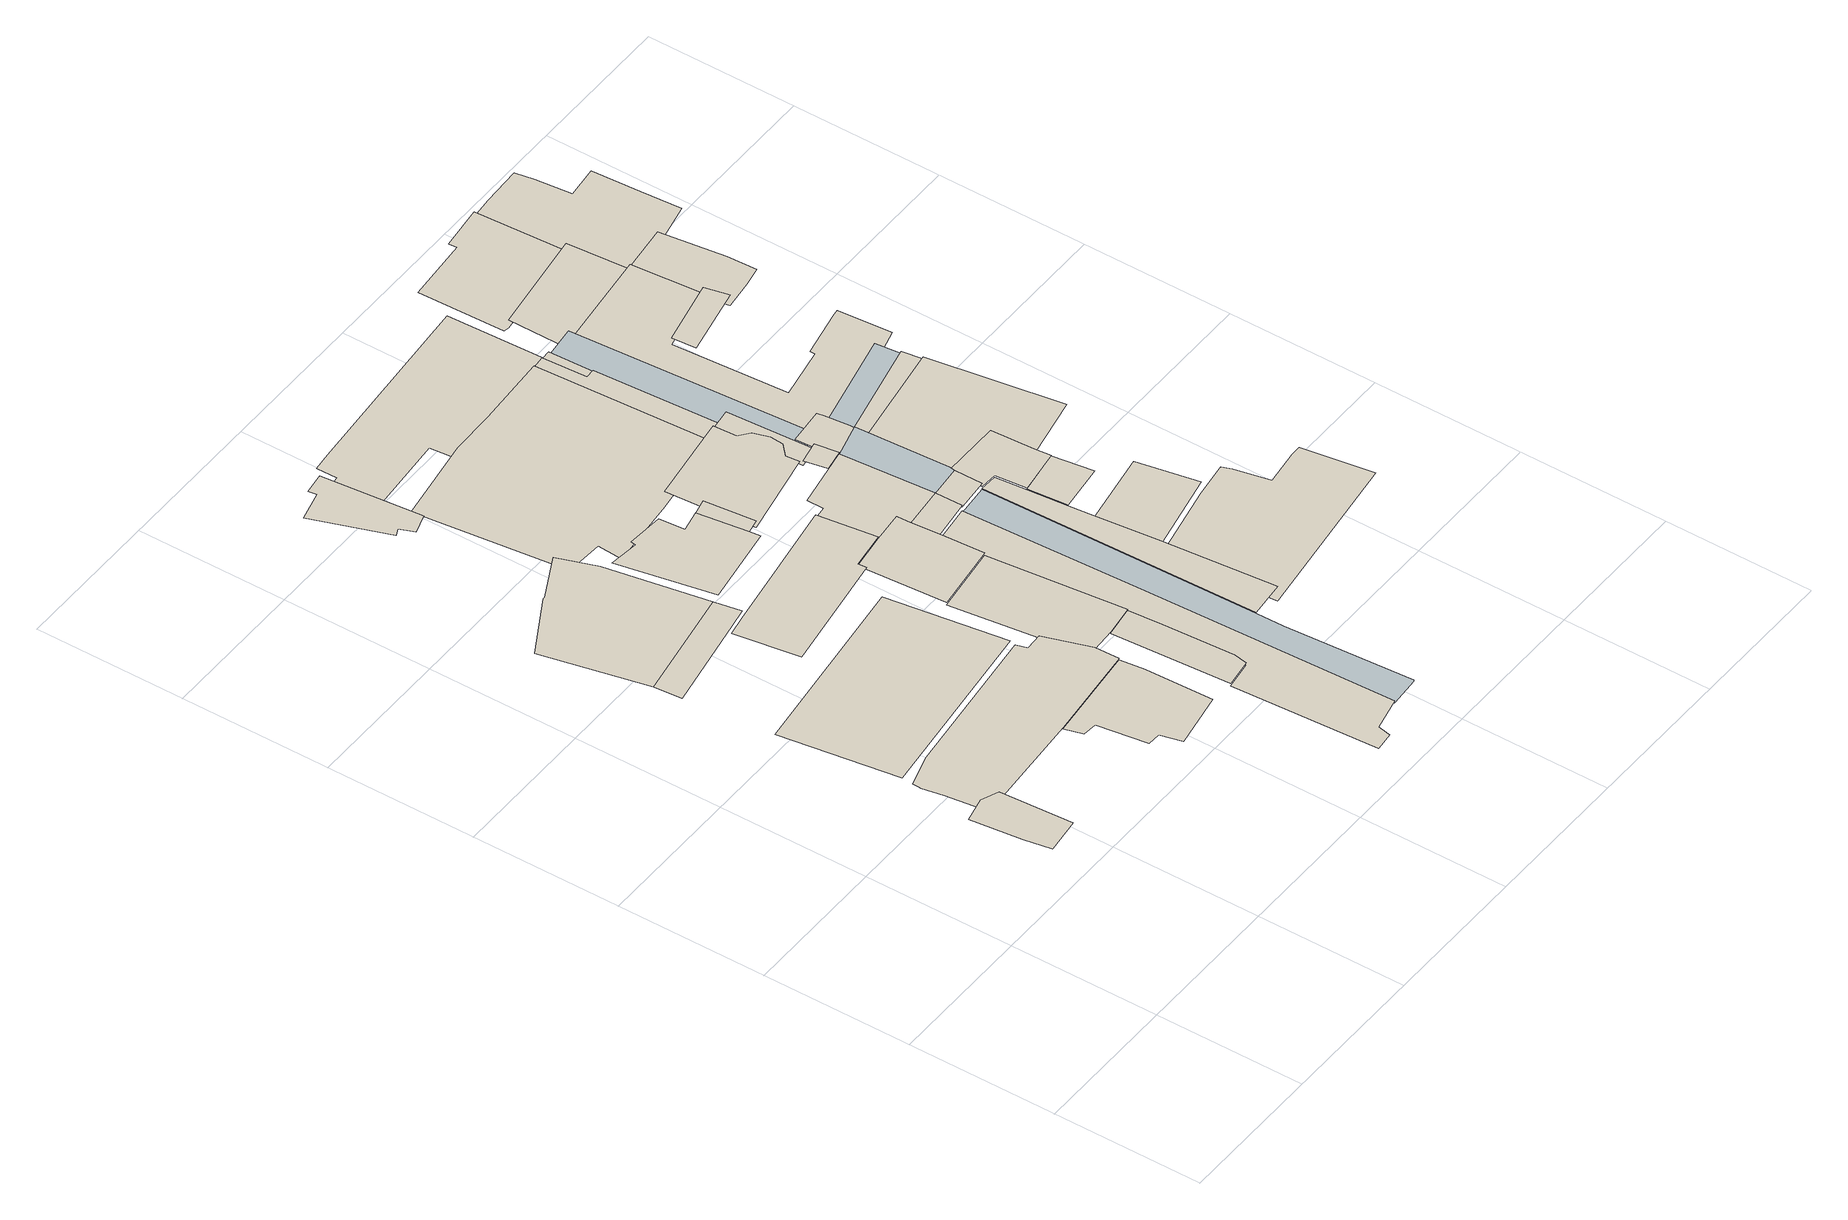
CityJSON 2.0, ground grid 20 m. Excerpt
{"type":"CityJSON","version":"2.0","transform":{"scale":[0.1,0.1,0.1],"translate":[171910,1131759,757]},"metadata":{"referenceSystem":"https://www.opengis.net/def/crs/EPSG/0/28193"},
"CityObjects":{
"building1":{"type":"Building","attributes":{"material":{"value":"dressed stone","sources":[{"name":"Amiran Atlas, sheet 11, map 4.2","type":"Secondary cartographic source"}],"paradata":{"author":"Beatrice Vaienti","date":"29-05-2023","version":0}},"time":{"estimatedStart":{"year":1841},"estimatedEnd":{"year":1938}},"roof":{"type":{"value":"flat","paradata":{"type":"user","author":"Beatrice Vaienti","date":"29-05-2023","version":0}}},"numberOfFloors":{"value":"1","sources":[{"name":"Amiran Atlas, sheet 12, map 4.3","type":"Secondary cartographic source"}],"paradata":{"type":"user","author":"Beatrice Vaienti","date":"29-05-2023","comments":"In the atlas the value is \"1-3\", we have chosen a random value between 1 and 3 assigning a higher probability to 1 and 2 floors, respectively p=[0.35,0.35,0.3] for 1, 2, 3 floors","version":0}},"updatedGeometry":true,"terrainDifference":{"value":"0.5011848762285663"}},"geometry":[{"type":"MultiSurface","lod":"0","boundaries":[[[0,1,2,3,4,5]]]}]},
"building2":{"type":"Building","attributes":{"material":{"paradata":{"version":0}},"time":{"estimatedStart":{"year":1841},"estimatedEnd":{"year":1938}},"roof":{"type":{"value":"flat","paradata":{"type":"user","author":"Beatrice Vaienti","date":"29-05-2023","version":0}}},"numberOfFloors":{"value":"2","sources":[{"name":"Amiran Atlas, sheet 12, map 4.3","type":"Secondary cartographic source"}],"paradata":{"type":"user","author":"Beatrice Vaienti","date":"29-05-2023","comments":"In the atlas the value is \"1-3\", we have chosen a random value between 1 and 3 assigning a higher probability to 1 and 2 floors, respectively p=[0.35,0.35,0.3] for 1, 2, 3 floors","version":0}},"updatedGeometry":true,"terrainDifference":{"value":"0.7944416259970749"}},"geometry":[{"type":"MultiSurface","lod":"0","boundaries":[[[6,7,8,9,10]]]}]},
"building3":{"type":"Building","attributes":{"material":{"value":"dressed stone","sources":[{"name":"Amiran Atlas, sheet 11, map 4.2","type":"Secondary cartographic source"}],"paradata":{"author":"Beatrice Vaienti","date":"29-05-2023","version":0}},"time":{"estimatedStart":{"year":1841},"estimatedEnd":{"year":1938}},"roof":{"type":{"value":"hip","paradata":{"type":"user","author":"Beatrice Vaienti","date":"29-05-2023","comments":"In the Atlas the value is reported is 'gabled (tiles)', however it is not clear whether it refers to a hip or a gable roof. Therefore we assigned a random value between the two.","version":0}}},"numberOfFloors":{"value":"2","sources":[{"name":"Amiran Atlas, sheet 12, map 4.3","type":"Secondary cartographic source"}],"paradata":{"type":"user","author":"Beatrice Vaienti","date":"29-05-2023","comments":"In the atlas the value is \"1-3\", we have chosen a random value between 1 and 3 assigning a higher probability to 1 and 2 floors, respectively p=[0.35,0.35,0.3] for 1, 2, 3 floors","version":0}},"updatedGeometry":true,"terrainDifference":{"value":"0.9043715846996057"}},"geometry":[{"type":"MultiSurface","lod":"0","boundaries":[[[11,12,10,9,13,14,15]]]}]},
"building4":{"type":"Building","attributes":{"material":{"value":"dressed stone","sources":[{"name":"Amiran Atlas, sheet 11, map 4.2","type":"Secondary cartographic source"}],"paradata":{"author":"Beatrice Vaienti","date":"29-05-2023","version":0}},"time":{"estimatedStart":{"year":1841},"estimatedEnd":{"year":1938}},"roof":{"type":{"value":"flat","paradata":{"type":"user","author":"Beatrice Vaienti","date":"29-05-2023","version":0}}},"numberOfFloors":{"value":"2","sources":[{"name":"Amiran Atlas, sheet 12, map 4.3","type":"Secondary cartographic source"}],"paradata":{"type":"user","author":"Beatrice Vaienti","date":"29-05-2023","comments":"In the atlas the value is \"1-3\", we have chosen a random value between 1 and 3 assigning a higher probability to 1 and 2 floors, respectively p=[0.35,0.35,0.3] for 1, 2, 3 floors","version":0}},"updatedGeometry":true,"terrainDifference":{"value":"1.5766540069315815"}},"geometry":[{"type":"MultiSurface","lod":"0","boundaries":[[[16,17,18,19,20,21,22,23,24,25,26,27,28]]]}]},
"building5":{"type":"Building","attributes":{"material":{"value":"dressed stone","sources":[{"name":"Amiran Atlas, sheet 11, map 4.2","type":"Secondary cartographic source"}],"paradata":{"author":"Beatrice Vaienti","date":"29-05-2023","version":0}},"time":{"estimatedStart":{"year":1841},"estimatedEnd":{"year":1938}},"roof":{"type":{"value":"domed","paradata":{"type":"user","author":"Beatrice Vaienti","date":"29-05-2023","version":0}}},"numberOfFloors":{"value":"2","sources":[{"name":"Amiran Atlas, sheet 12, map 4.3","type":"Secondary cartographic source"}],"paradata":{"type":"user","author":"Beatrice Vaienti","date":"29-05-2023","comments":"In the atlas the value is \"1-3\", we have chosen a random value between 1 and 3 assigning a higher probability to 1 and 2 floors, respectively p=[0.35,0.35,0.3] for 1, 2, 3 floors","version":0}},"updatedGeometry":true,"terrainDifference":{"value":"1.5278672875396442"}},"geometry":[{"type":"MultiSurface","lod":"0","boundaries":[[[29,30,31,32]]]}]},
"building6":{"type":"Building","attributes":{"material":{"value":"dressed stone","sources":[{"name":"Amiran Atlas, sheet 11, map 4.2","type":"Secondary cartographic source"}],"paradata":{"author":"Beatrice Vaienti","date":"29-05-2023","version":0}},"time":{"estimatedStart":{"year":1841},"estimatedEnd":{"year":1938}},"roof":{"type":{"value":"domed","paradata":{"type":"user","author":"Beatrice Vaienti","date":"29-05-2023","version":0}}},"numberOfFloors":{"value":"3","sources":[{"name":"Amiran Atlas, sheet 12, map 4.3","type":"Secondary cartographic source"}],"paradata":{"type":"user","author":"Beatrice Vaienti","date":"29-05-2023","comments":"In the atlas the value is \"1-3\", we have chosen a random value between 1 and 3 assigning a higher probability to 1 and 2 floors, respectively p=[0.35,0.35,0.3] for 1, 2, 3 floors","version":0}},"updatedGeometry":true,"terrainDifference":{"value":"0.809006110413"}},"geometry":[{"type":"MultiSurface","lod":"0","boundaries":[[[33,34,35,36,37,38,39,40,41]]]}]},
"building7":{"type":"Building","attributes":{"material":{"value":"dressed stone","sources":[{"name":"Amiran Atlas, sheet 11, map 4.2","type":"Secondary cartographic source"}],"paradata":{"author":"Beatrice Vaienti","date":"29-05-2023","version":0}},"time":{"estimatedStart":{"year":1841},"estimatedEnd":{"year":1938}},"roof":{"type":{"value":"flat","paradata":{"type":"user","author":"Beatrice Vaienti","date":"29-05-2023","version":0}}},"numberOfFloors":{"value":"3","sources":[{"name":"Amiran Atlas, sheet 12, map 4.3","type":"Secondary cartographic source"}],"paradata":{"type":"user","author":"Beatrice Vaienti","date":"29-05-2023","comments":"In the atlas the value is \"1-3\", we have chosen a random value between 1 and 3 assigning a higher probability to 1 and 2 floors, respectively p=[0.35,0.35,0.3] for 1, 2, 3 floors","version":0}},"updatedGeometry":true,"terrainDifference":{"value":"1.675187013687566"}},"geometry":[{"type":"MultiSurface","lod":"0","boundaries":[[[42,43,44,45,46,47,48,49]]]}]},
"building8":{"type":"Building","attributes":{"material":{"value":"dressed stone","sources":[{"name":"Amiran Atlas, sheet 11, map 4.2","type":"Secondary cartographic source"}],"paradata":{"author":"Beatrice Vaienti","date":"29-05-2023","version":0}},"time":{"estimatedStart":{"year":1841},"estimatedEnd":{"year":1938}},"roof":{"type":{"value":"gable","paradata":{"type":"user","author":"Beatrice Vaienti","date":"29-05-2023","comments":"In the Atlas the value is reported is 'gabled (tiles)', however it is not clear whether it refers to a hip or a gable roof. Therefore we assigned a random value between the two.","version":0}}},"numberOfFloors":{"value":"2","sources":[{"name":"Amiran Atlas, sheet 12, map 4.3","type":"Secondary cartographic source"}],"paradata":{"type":"user","author":"Beatrice Vaienti","date":"29-05-2023","comments":"In the atlas the value is \"1-3\", we have chosen a random value between 1 and 3 assigning a higher probability to 1 and 2 floors, respectively p=[0.35,0.35,0.3] for 1, 2, 3 floors","version":0}},"updatedGeometry":true,"terrainDifference":{"value":"1.1596608901573344"}},"geometry":[{"type":"MultiSurface","lod":"0","boundaries":[[[50,51,52,53,54,55,56]]]}]},
"building9":{"type":"Building","attributes":{"material":{"value":"dressed stone","sources":[{"name":"Amiran Atlas, sheet 11, map 4.2","type":"Secondary cartographic source"}],"paradata":{"author":"Beatrice Vaienti","date":"29-05-2023","version":0}},"time":{"estimatedStart":{"year":1841},"estimatedEnd":{"year":1938}},"roof":{"type":{"value":"flat","paradata":{"type":"user","author":"Beatrice Vaienti","date":"29-05-2023","version":0}}},"numberOfFloors":{"value":"2","sources":[{"name":"Amiran Atlas, sheet 12, map 4.3","type":"Secondary cartographic source"}],"paradata":{"type":"user","author":"Beatrice Vaienti","date":"29-05-2023","comments":"In the atlas the value is \"1-3\", we have chosen a random value between 1 and 3 assigning a higher probability to 1 and 2 floors, respectively p=[0.35,0.35,0.3] for 1, 2, 3 floors","version":0}},"updatedGeometry":true,"terrainDifference":{"value":"0.6502244340358302"}},"geometry":[{"type":"MultiSurface","lod":"0","boundaries":[[[57,58,59,60,61,62,63,64,65]]]}]},
"building10":{"type":"Building","attributes":{"material":{"value":"dressed stone","sources":[{"name":"Amiran Atlas, sheet 11, map 4.2","type":"Secondary cartographic source"}],"paradata":{"author":"Beatrice Vaienti","date":"29-05-2023","version":0}},"time":{"estimatedStart":{"year":1841},"estimatedEnd":{"year":1938}},"roof":{"type":{"value":"domed","paradata":{"type":"user","author":"Beatrice Vaienti","date":"29-05-2023","version":0}}},"numberOfFloors":{"value":"3","sources":[{"name":"Amiran Atlas, sheet 12, map 4.3","type":"Secondary cartographic source"}],"paradata":{"type":"user","author":"Beatrice Vaienti","date":"29-05-2023","comments":"In the atlas the value is \"1-3\", we have chosen a random value between 1 and 3 assigning a higher probability to 1 and 2 floors, respectively p=[0.35,0.35,0.3] for 1, 2, 3 floors","version":0}},"updatedGeometry":true,"terrainDifference":{"value":"0.4296186767753679"}},"geometry":[{"type":"MultiSurface","lod":"0","boundaries":[[[66,67,68,69,70,71]]]}]},
"building11":{"type":"Building","attributes":{"material":{"value":"dressed stone","sources":[{"name":"Amiran Atlas, sheet 11, map 4.2","type":"Secondary cartographic source"}],"paradata":{"author":"Beatrice Vaienti","date":"29-05-2023","version":0}},"time":{"estimatedStart":{"year":1841},"estimatedEnd":{"year":1938}},"roof":{"type":{"value":"flat","paradata":{"type":"user","author":"Beatrice Vaienti","date":"29-05-2023","version":0}}},"numberOfFloors":{"value":"1","sources":[{"name":"Amiran Atlas, sheet 12, map 4.3","type":"Secondary cartographic source"}],"paradata":{"type":"user","author":"Beatrice Vaienti","date":"29-05-2023","comments":"In the atlas the value is \"1-3\", we have chosen a random value between 1 and 3 assigning a higher probability to 1 and 2 floors, respectively p=[0.35,0.35,0.3] for 1, 2, 3 floors","version":0}},"updatedGeometry":true,"terrainDifference":{"value":"0.7633908609686186"}},"geometry":[{"type":"MultiSurface","lod":"0","boundaries":[[[72,73,74,75,76,77]]]}]},
"building12":{"type":"Building","attributes":{"material":{"paradata":{"version":0}},"roof":{"type":{"value":"flat","paradata":{"type":"predicted","date":"05-06-2023","comments":"Random Forest Classifier","version":0}}},"numberOfFloors":{"value":"1","paradata":{"type":"predicted","date":"05-06-2023","comments":"Random Forest Classifier","version":0}},"updatedGeometry":true,"terrainDifference":{"value":"0.14422326307580807"}},"geometry":[{"type":"MultiSurface","lod":"0","boundaries":[[[78,79,80,81]]]}]},
"building13":{"type":"Building","attributes":{"material":{"value":"dressed stone","sources":[{"name":"Amiran Atlas, sheet 11, map 4.2","type":"Secondary cartographic source"}],"paradata":{"author":"Beatrice Vaienti","date":"29-05-2023","version":0}},"time":{"estimatedStart":{"year":1841},"estimatedEnd":{"year":1938}},"roof":{"type":{"value":"flat","paradata":{"type":"user","author":"Beatrice Vaienti","date":"29-05-2023","version":0}}},"numberOfFloors":{"value":"1","sources":[{"name":"Amiran Atlas, sheet 12, map 4.3","type":"Secondary cartographic source"}],"paradata":{"type":"user","author":"Beatrice Vaienti","date":"29-05-2023","comments":"In the atlas the value is \"1-3\", we have chosen a random value between 1 and 3 assigning a higher probability to 1 and 2 floors, respectively p=[0.35,0.35,0.3] for 1, 2, 3 floors","version":0}},"updatedGeometry":true,"terrainDifference":{"value":"1.0599644511218649"}},"geometry":[{"type":"MultiSurface","lod":"0","boundaries":[[[82,83,84,85,86,87,88,89,90,91,92,93,94]]]}]},
"building14":{"type":"Building","attributes":{"material":{"value":"dressed stone","sources":[{"name":"Amiran Atlas, sheet 11, map 4.2","type":"Secondary cartographic source"}],"paradata":{"author":"Beatrice Vaienti","date":"29-05-2023","version":0}},"time":{"estimatedStart":{"year":1841},"estimatedEnd":{"year":1938}},"roof":{"type":{"value":"domed","paradata":{"type":"user","author":"Beatrice Vaienti","date":"29-05-2023","version":0}}},"numberOfFloors":{"value":"2","sources":[{"name":"Amiran Atlas, sheet 12, map 4.3","type":"Secondary cartographic source"}],"paradata":{"type":"user","author":"Beatrice Vaienti","date":"29-05-2023","comments":"In the atlas the value is \"1-3\", we have chosen a random value between 1 and 3 assigning a higher probability to 1 and 2 floors, respectively p=[0.35,0.35,0.3] for 1, 2, 3 floors","version":0}},"updatedGeometry":true,"terrainDifference":{"value":"0.6197303055889206"}},"geometry":[{"type":"MultiSurface","lod":"0","boundaries":[[[95,96,97,98,99,100,101,102]]]}]},
"building15":{"type":"Building","attributes":{"material":{"value":"dressed stone","sources":[{"name":"Amiran Atlas, sheet 11, map 4.2","type":"Secondary cartographic source"}],"paradata":{"author":"Beatrice Vaienti","date":"29-05-2023","version":0}},"time":{"estimatedStart":{"year":1841},"estimatedEnd":{"year":1938}},"roof":{"type":{"value":"flat","paradata":{"type":"user","author":"Beatrice Vaienti","date":"29-05-2023","version":0}}},"numberOfFloors":{"value":"3","sources":[{"name":"Amiran Atlas, sheet 12, map 4.3","type":"Secondary cartographic source"}],"paradata":{"type":"user","author":"Beatrice Vaienti","date":"29-05-2023","comments":"In the atlas the value is \"1-3\", we have chosen a random value between 1 and 3 assigning a higher probability to 1 and 2 floors, respectively p=[0.35,0.35,0.3] for 1, 2, 3 floors","version":0}},"updatedGeometry":true,"terrainDifference":{"value":"4.186597711723298"}},"geometry":[{"type":"MultiSurface","lod":"0","boundaries":[[[103,104,105,106,107,108,109,110,111]]]}]},
"object1":{"type":"GenericCityObject","attributes":{"material":{"paradata":{"version":0}},"time":{"estimatedStart":{"year":1841},"estimatedEnd":{"year":1938}},"roof":{"type":{"value":"hip","paradata":{"type":"user","author":"Beatrice Vaienti","date":"29-05-2023","comments":"In the Atlas the value is reported is 'gabled (tiles)', however it is not clear whether it refers to a hip or a gable roof. Therefore we assigned a random value between the two.","version":0}}},"numberOfFloors":{"value":"2","sources":[{"name":"Amiran Atlas, sheet 12, map 4.3","type":"Secondary cartographic source"}],"paradata":{"type":"user","author":"Beatrice Vaienti","date":"29-05-2023","comments":"In the atlas the value is \"1-3\", we have chosen a random value between 1 and 3 assigning a higher probability to 1 and 2 floors, respectively p=[0.35,0.35,0.3] for 1, 2, 3 floors","version":0}},"updatedGeometry":true,"terrainDifference":{"value":"1.0638165170016"}},"geometry":[{"type":"MultiSurface","lod":"0","boundaries":[[[112,113,114,115,116,117,118,119]]]}]},
"building16":{"type":"Building","attributes":{"material":{"value":"dressed stone","sources":[{"name":"Amiran Atlas, sheet 11, map 4.2","type":"Secondary cartographic source"}],"paradata":{"author":"Beatrice Vaienti","date":"29-05-2023","version":0}},"time":{"estimatedStart":{"year":1841},"estimatedEnd":{"year":1938}},"roof":{"type":{"value":"domed","paradata":{"type":"user","author":"Beatrice Vaienti","date":"29-05-2023","version":0}}},"numberOfFloors":{"value":"2","sources":[{"name":"Amiran Atlas, sheet 12, map 4.3","type":"Secondary cartographic source"}],"paradata":{"type":"user","author":"Beatrice Vaienti","date":"29-05-2023","comments":"In the atlas the value is \"1-3\", we have chosen a random value between 1 and 3 assigning a higher probability to 1 and 2 floors, respectively p=[0.35,0.35,0.3] for 1, 2, 3 floors","version":0}},"updatedGeometry":true,"terrainDifference":{"value":"1.1343139551216737"}},"geometry":[{"type":"MultiSurface","lod":"0","boundaries":[[[120,121,122,123,124,125,126,127,128,129]]]}]},
"building17":{"type":"Building","attributes":{"material":{"value":"dressed stone","sources":[{"name":"Amiran Atlas, sheet 11, map 4.2","type":"Secondary cartographic source"}],"paradata":{"author":"Beatrice Vaienti","date":"29-05-2023","version":0}},"time":{"estimatedStart":{"year":1841},"estimatedEnd":{"year":1938}},"roof":{"type":{"value":"domed","paradata":{"type":"user","author":"Beatrice Vaienti","date":"29-05-2023","version":0}}},"numberOfFloors":{"value":"1","sources":[{"name":"Amiran Atlas, sheet 12, map 4.3","type":"Secondary cartographic source"}],"paradata":{"type":"user","author":"Beatrice Vaienti","date":"29-05-2023","comments":"In the atlas the value is \"1-3\", we have chosen a random value between 1 and 3 assigning a higher probability to 1 and 2 floors, respectively p=[0.35,0.35,0.3] for 1, 2, 3 floors","version":0}},"updatedGeometry":true,"terrainDifference":{"value":"0.6562892970616231"}},"geometry":[{"type":"MultiSurface","lod":"0","boundaries":[[[130,131,132,133,134,135,136,137,138]]]}]},
"building18":{"type":"Building","attributes":{"material":{"value":"dressed stone","sources":[{"name":"Amiran Atlas, sheet 11, map 4.2","type":"Secondary cartographic source"}],"paradata":{"author":"Beatrice Vaienti","date":"29-05-2023","version":0}},"time":{"estimatedStart":{"year":1841},"estimatedEnd":{"year":1938}},"roof":{"type":{"value":"domed","paradata":{"type":"user","author":"Beatrice Vaienti","date":"29-05-2023","version":0}}},"numberOfFloors":{"value":"3","sources":[{"name":"Amiran Atlas, sheet 12, map 4.3","type":"Secondary cartographic source"}],"paradata":{"type":"user","author":"Beatrice Vaienti","date":"29-05-2023","comments":"In the atlas the value is \"1-3\", we have chosen a random value between 1 and 3 assigning a higher probability to 1 and 2 floors, respectively p=[0.35,0.35,0.3] for 1, 2, 3 floors","version":0}},"updatedGeometry":true,"terrainDifference":{"value":"0.32313147459342145"}},"geometry":[{"type":"MultiSurface","lod":"0","boundaries":[[[139,140,135,134]]]}]},
"building19":{"type":"Building","attributes":{"material":{"value":"dressed stone","sources":[{"name":"Amiran Atlas, sheet 11, map 4.2","type":"Secondary cartographic source"}],"paradata":{"author":"Beatrice Vaienti","date":"29-05-2023","version":0}},"time":{"estimatedStart":{"year":1841},"estimatedEnd":{"year":1938}},"roof":{"type":{"value":"flat","paradata":{"type":"user","author":"Beatrice Vaienti","date":"29-05-2023","version":0}}},"numberOfFloors":{"value":"3","sources":[{"name":"Amiran Atlas, sheet 12, map 4.3","type":"Secondary cartographic source"}],"paradata":{"type":"user","author":"Beatrice Vaienti","date":"29-05-2023","comments":"In the atlas the value is \"1-3\", we have chosen a random value between 1 and 3 assigning a higher probability to 1 and 2 floors, respectively p=[0.35,0.35,0.3] for 1, 2, 3 floors","version":0}},"updatedGeometry":true,"terrainDifference":{"value":"4.769368672508281"}},"geometry":[{"type":"MultiSurface","lod":"0","boundaries":[[[141,142,143,144,145,146,147,148,149,150,151,152]]]}]},
"building20":{"type":"Building","attributes":{"material":{"value":"dressed stone","sources":[{"name":"Amiran Atlas, sheet 11, map 4.2","type":"Secondary cartographic source"}],"paradata":{"author":"Beatrice Vaienti","date":"29-05-2023","version":0}},"time":{"estimatedStart":{"year":1841},"estimatedEnd":{"year":1938}},"roof":{"type":{"value":"flat","paradata":{"type":"user","author":"Beatrice Vaienti","date":"29-05-2023","version":0}}},"numberOfFloors":{"value":"2","sources":[{"name":"Amiran Atlas, sheet 12, map 4.3","type":"Secondary cartographic source"}],"paradata":{"type":"user","author":"Beatrice Vaienti","date":"29-05-2023","comments":"In the atlas the value is \"1-3\", we have chosen a random value between 1 and 3 assigning a higher probability to 1 and 2 floors, respectively p=[0.35,0.35,0.3] for 1, 2, 3 floors","version":0}},"updatedGeometry":true,"terrainDifference":{"value":"0.7631865828296869"}},"geometry":[{"type":"MultiSurface","lod":"0","boundaries":[[[153,154,155,156,157,158,159,160]]]}]},
"building21":{"type":"Building","attributes":{"material":{"paradata":{"version":0}},"time":{"estimatedStart":{"year":1841},"estimatedEnd":{"year":1938}},"roof":{"type":{"value":"flat","paradata":{"type":"predicted","date":"05-06-2023","comments":"Random Forest Classifier","version":0}}},"numberOfFloors":{"value":"3","sources":[{"name":"Amiran Atlas, sheet 12, map 4.3","type":"Secondary cartographic source"}],"paradata":{"type":"user","author":"Beatrice Vaienti","date":"29-05-2023","comments":"In the atlas the value is \"1-3\", we have chosen a random value between 1 and 3 assigning a higher probability to 1 and 2 floors, respectively p=[0.35,0.35,0.3] for 1, 2, 3 floors","version":0}},"updatedGeometry":true,"terrainDifference":{"value":"0.16978922716644593"}},"geometry":[{"type":"MultiSurface","lod":"0","boundaries":[[[161,162,163,164]]]}]},
"building22":{"type":"Building","attributes":{"material":{"paradata":{"version":0}},"time":{"estimatedStart":{"year":1841},"estimatedEnd":{"year":1938}},"roof":{"type":{"value":"hip","paradata":{"type":"user","author":"Beatrice Vaienti","date":"29-05-2023","comments":"In the Atlas the value is reported is 'gabled (tiles)', however it is not clear whether it refers to a hip or a gable roof. Therefore we assigned a random value between the two.","version":0}}},"numberOfFloors":{"value":"3","sources":[{"name":"Amiran Atlas, sheet 12, map 4.3","type":"Secondary cartographic source"}],"paradata":{"type":"user","author":"Beatrice Vaienti","date":"29-05-2023","comments":"In the atlas the value is \"1-3\", we have chosen a random value between 1 and 3 assigning a higher probability to 1 and 2 floors, respectively p=[0.35,0.35,0.3] for 1, 2, 3 floors","version":0}},"updatedGeometry":true,"terrainDifference":{"value":"0.26000855638331266"}},"geometry":[{"type":"MultiSurface","lod":"0","boundaries":[[[165,166,167,168]]]}]},
"building23":{"type":"Building","attributes":{"material":{"value":"dressed stone","sources":[{"name":"Amiran Atlas, sheet 11, map 4.2","type":"Secondary cartographic source"}],"paradata":{"author":"Beatrice Vaienti","date":"29-05-2023","version":0}},"time":{"estimatedStart":{"year":1841},"estimatedEnd":{"year":1938}},"roof":{"type":{"value":"flat","paradata":{"type":"predicted","date":"05-06-2023","comments":"Random Forest Classifier","version":0}}},"numberOfFloors":{"value":"2","sources":[{"name":"Amiran Atlas, sheet 12, map 4.3","type":"Secondary cartographic source"}],"paradata":{"type":"user","author":"Beatrice Vaienti","date":"29-05-2023","comments":"In the atlas the value is \"1-3\", we have chosen a random value between 1 and 3 assigning a higher probability to 1 and 2 floors, respectively p=[0.35,0.35,0.3] for 1, 2, 3 floors","version":0}},"updatedGeometry":true,"terrainDifference":{"value":"0.9208603926425567"}},"geometry":[{"type":"MultiSurface","lod":"0","boundaries":[[[169,170,171,172,173,174,175,176,177,178]]]}]},
"object2":{"type":"GenericCityObject","attributes":{"material":{"paradata":{"version":0}},"time":{"estimatedStart":{"year":1841},"estimatedEnd":{"year":1938}},"roof":{"type":{"value":"hip","paradata":{"type":"user","author":"Beatrice Vaienti","date":"29-05-2023","comments":"In the Atlas the value is reported is 'gabled (tiles)', however it is not clear whether it refers to a hip or a gable roof. Therefore we assigned a random value between the two.","version":0}}},"numberOfFloors":{"value":"2","sources":[{"name":"Amiran Atlas, sheet 12, map 4.3","type":"Secondary cartographic source"}],"paradata":{"type":"user","author":"Beatrice Vaienti","date":"29-05-2023","comments":"In the atlas the value is \"1-3\", we have chosen a random value between 1 and 3 assigning a higher probability to 1 and 2 floors, respectively p=[0.35,0.35,0.3] for 1, 2, 3 floors","version":0}},"updatedGeometry":true,"terrainDifference":{"value":"0.3673900319626555"}},"geometry":[{"type":"MultiSurface","lod":"0","boundaries":[[[165,168,179,180,181,182]]]}]},
"building24":{"type":"Building","attributes":{"material":{"paradata":{"version":0}},"time":{"estimatedStart":{"year":1841},"estimatedEnd":{"year":1938}},"roof":{"type":{"value":"flat","paradata":{"type":"predicted","date":"05-06-2023","comments":"Random Forest Classifier","version":0}}},"numberOfFloors":{"value":"1","sources":[{"name":"Amiran Atlas, sheet 12, map 4.3","type":"Secondary cartographic source"}],"paradata":{"type":"user","author":"Beatrice Vaienti","date":"29-05-2023","comments":"In the atlas the value is \"1-3\", we have chosen a random value between 1 and 3 assigning a higher probability to 1 and 2 floors, respectively p=[0.35,0.35,0.3] for 1, 2, 3 floors","version":0}},"updatedGeometry":true,"terrainDifference":{"value":"0.50309649113263"}},"geometry":[{"type":"MultiSurface","lod":"0","boundaries":[[[183,184,185,186,187,188,189]]]}]},
"building25":{"type":"Building","attributes":{"material":{"paradata":{"version":0}},"time":{"estimatedStart":{"year":1841},"estimatedEnd":{"year":1938}},"roof":{"type":{"value":"flat","paradata":{"type":"user","author":"Beatrice Vaienti","date":"29-05-2023","version":0}}},"numberOfFloors":{"value":"2","sources":[{"name":"Amiran Atlas, sheet 12, map 4.3","type":"Secondary cartographic source"}],"paradata":{"type":"user","author":"Beatrice Vaienti","date":"29-05-2023","comments":"In the atlas the value is \"1-3\", we have chosen a random value between 1 and 3 assigning a higher probability to 1 and 2 floors, respectively p=[0.35,0.35,0.3] for 1, 2, 3 floors","version":0}},"updatedGeometry":true,"terrainDifference":{"value":"2.5544991324797737"}},"geometry":[{"type":"MultiSurface","lod":"0","boundaries":[[[190,191,192,193,194,195]]]}]},
"building26":{"type":"Building","attributes":{"material":{"value":"dressed stone","sources":[{"name":"Amiran Atlas, sheet 11, map 4.2","type":"Secondary cartographic source"}],"paradata":{"author":"Beatrice Vaienti","date":"29-05-2023","version":0}},"time":{"estimatedStart":{"year":1841},"estimatedEnd":{"year":1938}},"roof":{"type":{"value":"flat","paradata":{"type":"user","author":"Beatrice Vaienti","date":"29-05-2023","version":0}}},"numberOfFloors":{"value":"3","sources":[{"name":"Amiran Atlas, sheet 12, map 4.3","type":"Secondary cartographic source"}],"paradata":{"type":"user","author":"Beatrice Vaienti","date":"29-05-2023","comments":"In the atlas the value is \"1-3\", we have chosen a random value between 1 and 3 assigning a higher probability to 1 and 2 floors, respectively p=[0.35,0.35,0.3] for 1, 2, 3 floors","version":0}},"updatedGeometry":true,"terrainDifference":{"value":"0.3895290488271276"}},"geometry":[{"type":"MultiSurface","lod":"0","boundaries":[[[196,197,198,199]]]}]},
"building27":{"type":"Building","attributes":{"material":{"value":"dressed stone","sources":[{"name":"Amiran Atlas, sheet 11, map 4.2","type":"Secondary cartographic source"}],"paradata":{"author":"Beatrice Vaienti","date":"29-05-2023","version":0}},"time":{"estimatedStart":{"year":1841},"estimatedEnd":{"year":1938}},"roof":{"type":{"value":"flat","paradata":{"type":"user","author":"Beatrice Vaienti","date":"29-05-2023","version":0}}},"numberOfFloors":{"value":"1","sources":[{"name":"Amiran Atlas, sheet 12, map 4.3","type":"Secondary cartographic source"}],"paradata":{"type":"user","author":"Beatrice Vaienti","date":"29-05-2023","comments":"In the atlas the value is \"1-3\", we have chosen a random value between 1 and 3 assigning a higher probability to 1 and 2 floors, respectively p=[0.35,0.35,0.3] for 1, 2, 3 floors","version":0}},"updatedGeometry":true,"terrainDifference":{"value":"0.5213337390433298"}},"geometry":[{"type":"MultiSurface","lod":"0","boundaries":[[[200,201,202,203,204,205,206,207]]]}]},
"building28":{"type":"Building","attributes":{"material":{"value":"dressed stone","sources":[{"name":"Amiran Atlas, sheet 11, map 4.2","type":"Secondary cartographic source"}],"paradata":{"author":"Beatrice Vaienti","date":"29-05-2023","version":0}},"time":{"estimatedStart":{"year":1841},"estimatedEnd":{"year":1938}},"roof":{"type":{"value":"hip","paradata":{"type":"user","author":"Beatrice Vaienti","date":"29-05-2023","comments":"In the Atlas the value is reported is 'gabled (tiles)', however it is not clear whether it refers to a hip or a gable roof. Therefore we assigned a random value between the two.","version":0}}},"numberOfFloors":{"value":"3","sources":[{"name":"Amiran Atlas, sheet 12, map 4.3","type":"Secondary cartographic source"}],"paradata":{"type":"user","author":"Beatrice Vaienti","date":"29-05-2023","comments":"In the atlas the value is \"1-3\", we have chosen a random value between 1 and 3 assigning a higher probability to 1 and 2 floors, respectively p=[0.35,0.35,0.3] for 1, 2, 3 floors","version":0}},"updatedGeometry":true,"terrainDifference":{"value":"0.9338446346059209"}},"geometry":[{"type":"MultiSurface","lod":"0","boundaries":[[[208,209,210,211]]]}]},
"object3":{"type":"GenericCityObject","attributes":{"material":{"value":"dressed stone","sources":[{"name":"Amiran Atlas, sheet 11, map 4.2","type":"Secondary cartographic source"}],"paradata":{"author":"Beatrice Vaienti","date":"29-05-2023","version":0}},"time":{"estimatedStart":{"year":1841},"estimatedEnd":{"year":1938}},"roof":{"type":{"value":"flat","paradata":{"type":"user","author":"Beatrice Vaienti","date":"29-05-2023","version":0}}},"numberOfFloors":{"value":"2","sources":[{"name":"Amiran Atlas, sheet 12, map 4.3","type":"Secondary cartographic source"}],"paradata":{"type":"user","author":"Beatrice Vaienti","date":"29-05-2023","comments":"In the atlas the value is \"1-3\", we have chosen a random value between 1 and 3 assigning a higher probability to 1 and 2 floors, respectively p=[0.35,0.35,0.3] for 1, 2, 3 floors","version":0}},"updatedGeometry":true,"terrainDifference":{"value":"3.684879281486734"}},"geometry":[{"type":"MultiSurface","lod":"0","boundaries":[[[212,213,214,215,216,217,218]]]}]},
"building29":{"type":"Building","attributes":{"material":{"paradata":{"version":0}},"time":{"estimatedStart":{"year":1841},"estimatedEnd":{"year":1938}},"roof":{"type":{"value":"flat","paradata":{"type":"predicted","date":"05-06-2023","comments":"Random Forest Classifier","version":0}}},"numberOfFloors":{"value":"3","paradata":{"type":"predicted","date":"05-06-2023","comments":"Random Forest Classifier","version":0}},"updatedGeometry":true,"terrainDifference":{"value":"0.7514813377487007"}},"geometry":[{"type":"MultiSurface","lod":"0","boundaries":[[[219,220,221,222]]]}]},
"building30":{"type":"Building","attributes":{"material":{"value":"dressed stone","sources":[{"name":"Amiran Atlas, sheet 11, map 4.2","type":"Secondary cartographic source"}],"paradata":{"author":"Beatrice Vaienti","date":"29-05-2023","version":0}},"time":{"estimatedStart":{"year":1841},"estimatedEnd":{"year":1938}},"roof":{"type":{"value":"gable","paradata":{"type":"user","author":"Beatrice Vaienti","date":"29-05-2023","comments":"In the Atlas the value is reported is 'gabled (tiles)', however it is not clear whether it refers to a hip or a gable roof. Therefore we assigned a random value between the two.","version":0}}},"numberOfFloors":{"value":"3","sources":[{"name":"Amiran Atlas, sheet 12, map 4.3","type":"Secondary cartographic source"}],"paradata":{"type":"user","author":"Beatrice Vaienti","date":"29-05-2023","comments":"In the atlas the value is \"1-3\", we have chosen a random value between 1 and 3 assigning a higher probability to 1 and 2 floors, respectively p=[0.35,0.35,0.3] for 1, 2, 3 floors","version":0}},"updatedGeometry":true,"terrainDifference":{"value":"2.434566014231765"}},"geometry":[{"type":"MultiSurface","lod":"0","boundaries":[[[223,224,225,226,227,228,229,230,231]]]}]},
"building31":{"type":"Building","attributes":{"material":{"value":"dressed stone","sources":[{"name":"Amiran Atlas, sheet 11, map 4.2","type":"Secondary cartographic source"}],"paradata":{"author":"Beatrice Vaienti","date":"29-05-2023","version":0}},"time":{"estimatedStart":{"year":1841},"estimatedEnd":{"year":1938}},"roof":{"type":{"value":"flat","paradata":{"type":"user","author":"Beatrice Vaienti","date":"29-05-2023","version":0}}},"numberOfFloors":{"value":"1","sources":[{"name":"Amiran Atlas, sheet 12, map 4.3","type":"Secondary cartographic source"}],"paradata":{"type":"user","author":"Beatrice Vaienti","date":"29-05-2023","comments":"In the atlas the value is \"1-3\", we have chosen a random value between 1 and 3 assigning a higher probability to 1 and 2 floors, respectively p=[0.35,0.35,0.3] for 1, 2, 3 floors","version":0}},"updatedGeometry":true,"terrainDifference":{"value":"1.503984143741196"}},"geometry":[{"type":"MultiSurface","lod":"0","boundaries":[[[232,233,234,235,236,237]]]}]},
"building32":{"type":"Building","attributes":{"material":{"value":"dressed stone","sources":[{"name":"Amiran Atlas, sheet 11, map 4.2","type":"Secondary cartographic source"}],"paradata":{"author":"Beatrice Vaienti","date":"29-05-2023","version":0}},"time":{"estimatedStart":{"year":1841},"estimatedEnd":{"year":1938}},"roof":{"type":{"value":"gable","paradata":{"type":"user","author":"Beatrice Vaienti","date":"29-05-2023","comments":"In the Atlas the value is reported is 'gabled (tiles)', however it is not clear whether it refers to a hip or a gable roof. Therefore we assigned a random value between the two.","version":0}}},"numberOfFloors":{"value":"3","sources":[{"name":"Amiran Atlas, sheet 12, map 4.3","type":"Secondary cartographic source"}],"paradata":{"type":"user","author":"Beatrice Vaienti","date":"29-05-2023","comments":"In the atlas the value is \"1-3\", we have chosen a random value between 1 and 3 assigning a higher probability to 1 and 2 floors, respectively p=[0.35,0.35,0.3] for 1, 2, 3 floors","version":0}},"updatedGeometry":true,"terrainDifference":{"value":"1.757027202010271"}},"geometry":[{"type":"MultiSurface","lod":"0","boundaries":[[[238,239,240,241,242]]]}]},
"object4":{"type":"GenericCityObject","attributes":{"material":{"value":"dressed stone","sources":[{"name":"Amiran Atlas, sheet 11, map 4.2","type":"Secondary cartographic source"}],"paradata":{"author":"Beatrice Vaienti","date":"29-05-2023","version":0}},"time":{"estimatedStart":{"year":1841},"estimatedEnd":{"year":1938}},"roof":{"type":{"value":"flat","paradata":{"type":"predicted","date":"05-06-2023","comments":"Random Forest Classifier","version":0}}},"numberOfFloors":{"value":"2","sources":[{"name":"Amiran Atlas, sheet 12, map 4.3","type":"Secondary cartographic source"}],"paradata":{"type":"user","author":"Beatrice Vaienti","date":"29-05-2023","comments":"In the atlas the value is \"1-3\", we have chosen a random value between 1 and 3 assigning a higher probability to 1 and 2 floors, respectively p=[0.35,0.35,0.3] for 1, 2, 3 floors","version":0}},"updatedGeometry":true,"terrainDifference":{"value":"2.0794402856199303"}},"geometry":[{"type":"MultiSurface","lod":"0","boundaries":[[[243,244,245,246]]]}]},
"building33":{"type":"Building","attributes":{"material":{"value":"dressed stone","sources":[{"name":"Amiran Atlas, sheet 11, map 4.2","type":"Secondary cartographic source"}],"paradata":{"author":"Beatrice Vaienti","date":"29-05-2023","version":0}},"time":{"estimatedStart":{"year":1841},"estimatedEnd":{"year":1938}},"roof":{"type":{"value":"flat","paradata":{"type":"user","author":"Beatrice Vaienti","date":"29-05-2023","version":0}}},"numberOfFloors":{"value":"3","sources":[{"name":"Amiran Atlas, sheet 12, map 4.3","type":"Secondary cartographic source"}],"paradata":{"type":"user","author":"Beatrice Vaienti","date":"29-05-2023","comments":"In the atlas the value is \"1-3\", we have chosen a random value between 1 and 3 assigning a higher probability to 1 and 2 floors, respectively p=[0.35,0.35,0.3] for 1, 2, 3 floors","version":0}},"updatedGeometry":true,"terrainDifference":{"value":"5.078872056135908"}},"geometry":[{"type":"MultiSurface","lod":"0","boundaries":[[[247,248,249,250,251,252,253,254,255,256,257,258,259,260]]]}]},
"building34":{"type":"Building","attributes":{"material":{"value":"dressed stone","sources":[{"name":"Amiran Atlas, sheet 11, map 4.2","type":"Secondary cartographic source"}],"paradata":{"author":"Beatrice Vaienti","date":"29-05-2023","version":0}},"time":{"estimatedStart":{"year":1841},"estimatedEnd":{"year":1938}},"roof":{"type":{"value":"flat","paradata":{"type":"user","author":"Beatrice Vaienti","date":"29-05-2023","version":0}}},"numberOfFloors":{"value":"2","sources":[{"name":"Amiran Atlas, sheet 12, map 4.3","type":"Secondary cartographic source"}],"paradata":{"type":"user","author":"Beatrice Vaienti","date":"29-05-2023","comments":"In the atlas the value is \"1-3\", we have chosen a random value between 1 and 3 assigning a higher probability to 1 and 2 floors, respectively p=[0.35,0.35,0.3] for 1, 2, 3 floors","version":0}},"updatedGeometry":true,"terrainDifference":{"value":"1.4901042203663384"}},"geometry":[{"type":"MultiSurface","lod":"0","boundaries":[[[261,262,263,264]]]}]},
"building35":{"type":"Building","attributes":{"material":{"value":"dressed stone","sources":[{"name":"Amiran Atlas, sheet 11, map 4.2","type":"Secondary cartographic source"}],"paradata":{"author":"Beatrice Vaienti","date":"29-05-2023","version":0}},"time":{"estimatedStart":{"year":1841},"estimatedEnd":{"year":1938}},"roof":{"type":{"value":"flat","paradata":{"type":"user","author":"Beatrice Vaienti","date":"29-05-2023","version":0}}},"numberOfFloors":{"value":"3","sources":[{"name":"Amiran Atlas, sheet 12, map 4.3","type":"Secondary cartographic source"}],"paradata":{"type":"user","author":"Beatrice Vaienti","date":"29-05-2023","comments":"In the atlas the value is \"1-3\", we have chosen a random value between 1 and 3 assigning a higher probability to 1 and 2 floors, respectively p=[0.35,0.35,0.3] for 1, 2, 3 floors","version":0}},"updatedGeometry":true,"terrainDifference":{"value":"2.6695907184088137"}},"geometry":[{"type":"MultiSurface","lod":"0","boundaries":[[[265,266,267,268,269,270]]]}]},
"building36":{"type":"Building","attributes":{"material":{"value":"dressed stone","sources":[{"name":"Amiran Atlas, sheet 11, map 4.2","type":"Secondary cartographic source"}],"paradata":{"author":"Beatrice Vaienti","date":"29-05-2023","version":0}},"time":{"estimatedStart":{"year":1841},"estimatedEnd":{"year":1938}},"roof":{"type":{"value":"flat","paradata":{"type":"user","author":"Beatrice Vaienti","date":"29-05-2023","version":0}}},"numberOfFloors":{"value":"2","sources":[{"name":"Amiran Atlas, sheet 12, map 4.3","type":"Secondary cartographic source"}],"paradata":{"type":"user","author":"Beatrice Vaienti","date":"29-05-2023","comments":"In the atlas the value is \"1-3\", we have chosen a random value between 1 and 3 assigning a higher probability to 1 and 2 floors, respectively p=[0.35,0.35,0.3] for 1, 2, 3 floors","version":0}},"updatedGeometry":true,"terrainDifference":{"value":"3.088677740357467"}},"geometry":[{"type":"MultiSurface","lod":"0","boundaries":[[[271,272,273,274,275,276,277]]]}]},
"building37":{"type":"Building","attributes":{"material":{"value":"dressed stone","sources":[{"name":"Amiran Atlas, sheet 11, map 4.2","type":"Secondary cartographic source"}],"paradata":{"author":"Beatrice Vaienti","date":"29-05-2023","version":0}},"time":{"estimatedStart":{"year":1841},"estimatedEnd":{"year":1938}},"roof":{"type":{"value":"flat","paradata":{"type":"user","author":"Beatrice Vaienti","date":"29-05-2023","version":0}}},"numberOfFloors":{"value":"3","sources":[{"name":"Amiran Atlas, sheet 12, map 4.3","type":"Secondary cartographic source"}],"paradata":{"type":"user","author":"Beatrice Vaienti","date":"29-05-2023","comments":"In the atlas the value is \"1-3\", we have chosen a random value between 1 and 3 assigning a higher probability to 1 and 2 floors, respectively p=[0.35,0.35,0.3] for 1, 2, 3 floors","version":0}},"updatedGeometry":true,"terrainDifference":{"value":"1.8625213384572417"}},"geometry":[{"type":"MultiSurface","lod":"0","boundaries":[[[278,279,280,281,282,283,284,285,286]]]}]},
"building38":{"type":"Building","attributes":{"material":{"value":"dressed stone","sources":[{"name":"Amiran Atlas, sheet 11, map 4.2","type":"Secondary cartographic source"}],"paradata":{"author":"Beatrice Vaienti","date":"29-05-2023","version":0}},"time":{"estimatedStart":{"year":1841},"estimatedEnd":{"year":1938}},"roof":{"type":{"value":"flat","paradata":{"type":"user","author":"Beatrice Vaienti","date":"29-05-2023","version":0}}},"numberOfFloors":{"value":"2","sources":[{"name":"Amiran Atlas, sheet 12, map 4.3","type":"Secondary cartographic source"}],"paradata":{"type":"user","author":"Beatrice Vaienti","date":"29-05-2023","comments":"In the atlas the value is \"1-3\", we have chosen a random value between 1 and 3 assigning a higher probability to 1 and 2 floors, respectively p=[0.35,0.35,0.3] for 1, 2, 3 floors","version":0}},"updatedGeometry":true,"terrainDifference":{"value":"2.790742084678379"}},"geometry":[{"type":"MultiSurface","lod":"0","boundaries":[[[287,288,289,290,291,292,293,294,295,296,297]]]}]}
},
"vertices":[
[61,301,100],[69,232,100],[75,195,100],[124,201,100],[118,299,100],[95,308,100],
[38,679,102],[168,702,102],[196,707,102],[189,742,102],[35,716,102],
[83,902,102],[4,858,102],[164,880,102],[146,932,102],[86,902,102],
[84,382,87],[89,354,87],[95,308,87],[118,299,87],[258,309,87],[388,323,87],[387,356,87],[367,418,87],[344,417,87],[339,432,87],[129,407,87],[84,394,87],[84,387,87],
[82,407,91],[338,438,91],[315,598,91],[59,566,91],
[319,186,85],[395,199,85],[392,290,85],[388,323,85],[258,309,85],[265,285,85],[284,283,85],[294,216,85],[312,215,85],
[117,1233,89],[89,1229,89],[91,1218,89],[50,1208,89],[86,1106,89],[96,1111,89],[104,1091,89],[130,1099,89],
[181,615,91],[345,640,91],[344,652,91],[394,659,91],[383,737,91],[196,707,91],[168,702,91],
[223,879,96],[222,872,96],[182,876,96],[207,748,96],[315,765,96],[313,780,96],[304,847,96],[275,841,96],[272,875,96],
[472,223,82],[467,319,82],[463,364,82],[421,358,82],[431,200,82],[469,205,82],
[367,418,84],[387,356,84],[421,358,84],[463,364,84],[444,547,84],[352,535,84],
[313,780,95],[333,784,95],[326,852,95],[304,847,95],
[431,200,78],[442,4,78],[467,6,78],[471,24,78],[517,34,78],[504,375,78],[495,614,78],[440,607,78],[444,547,78],[463,364,78],[467,319,78],[472,223,78],[469,205,78],
[344,652,88],[345,640,88],[352,535,88],[444,547,88],[440,607,88],[437,645,88],[436,663,88],[394,659,88],
[175,930,61],[227,927,61],[225,893,61],[323,903,61],[443,920,61],[430,1157,61],[330,1151,61],[269,1150,61],[152,1132,61],
[517,34,75],[558,37,75],[560,38,75],[549,210,75],[549,247,75],[540,618,75],[495,614,75],[504,375,75],
[445,889,85],[443,920,85],[323,903,85],[326,852,85],[333,784,85],[451,807,85],[449,825,85],[464,839,85],[465,857,85],[459,878,85],
[402,739,86],[383,737,86],[394,659,86],[436,663,86],[437,645,86],[495,651,86],[486,777,86],[457,772,86],[402,762,86],
[440,607,86],[495,614,86],
[141,1241,44],[147,1177,44],[266,1187,44],[269,1150,44],[330,1151,44],[430,1157,44],[448,1159,44],[462,1160,44],[457,1296,44],[191,1274,44],[165,1271,44],[166,1243,44],
[572,522,76],[567,575,76],[563,617,76],[540,618,76],[549,247,76],[598,252,76],[585,403,76],[575,490,76],
[451,802,88],[457,772,88],[486,777,88],[481,808,88],
[495,651,84],[495,614,84],[540,618,84],[540,656,84],
[465,857,81],[464,839,81],[449,825,81],[451,807,81],[451,802,81],[481,808,81],[474,924,81],[443,920,81],[445,889,81],[459,878,81],
[541,664,84],[535,777,84],[534,789,84],[486,777,84],
[481,808,83],[486,777,83],[534,789,83],[534,796,83],[530,830,83],[529,838,83],[480,833,83],
[451,1099,59],[448,1159,59],[430,1157,59],[443,920,59],[474,924,59],[464,1100,59],
[627,584,78],[567,575,78],[572,522,78],[635,530,78],
[567,575,79],[627,584,79],[625,606,79],[622,664,79],[541,664,79],[540,656,79],[540,618,79],[563,617,79],
[575,490,71],[585,403,71],[695,425,71],[679,507,71],
[509,1165,51],[508,1165,51],[462,1160,51],[464,1100,51],[474,924,51],[480,833,51],[529,838,51],
[462,1160,57],[448,1159,57],[451,1099,57],[464,1100,57],
[748,420,54],[743,432,54],[695,425,54],[585,403,54],[598,252,54],[835,283,54],[820,378,54],[806,378,54],[758,372,54],
[625,606,71],[713,623,71],[685,801,71],[535,777,71],[541,664,71],[622,664,71],
[534,796,68],[534,789,68],[535,777,68],[685,801,68],[681,828,68],
[677,862,65],[530,830,65],[534,796,65],[681,828,65],
[662,1087,33],[662,1091,33],[655,1183,33],[509,1165,33],[529,838,33],[530,830,33],[677,862,33],[732,876,33],[726,948,33],[716,946,33],[653,934,33],[653,927,33],[583,914,33],[573,1068,33],
[575,1036,43],[669,1055,43],[662,1087,43],[573,1068,43],
[508,1247,25],[508,1165,25],[509,1165,25],[655,1183,25],[655,1184,25],[649,1267,25],
[497,1364,13],[501,1248,13],[508,1247,13],[649,1267,13],[643,1389,13],[583,1382,13],[584,1371,13],
[662,1087,27],[669,1055,27],[708,1060,27],[735,1065,27],[733,1105,27],[722,1192,27],[655,1184,27],[655,1183,27],[662,1091,27],
[733,1369,5],[729,1394,5],[675,1392,5],[643,1389,5],[649,1267,5],[655,1184,5],[722,1192,5],[789,1206,5],[785,1260,5],[781,1325,5],[738,1320,5]
]}
